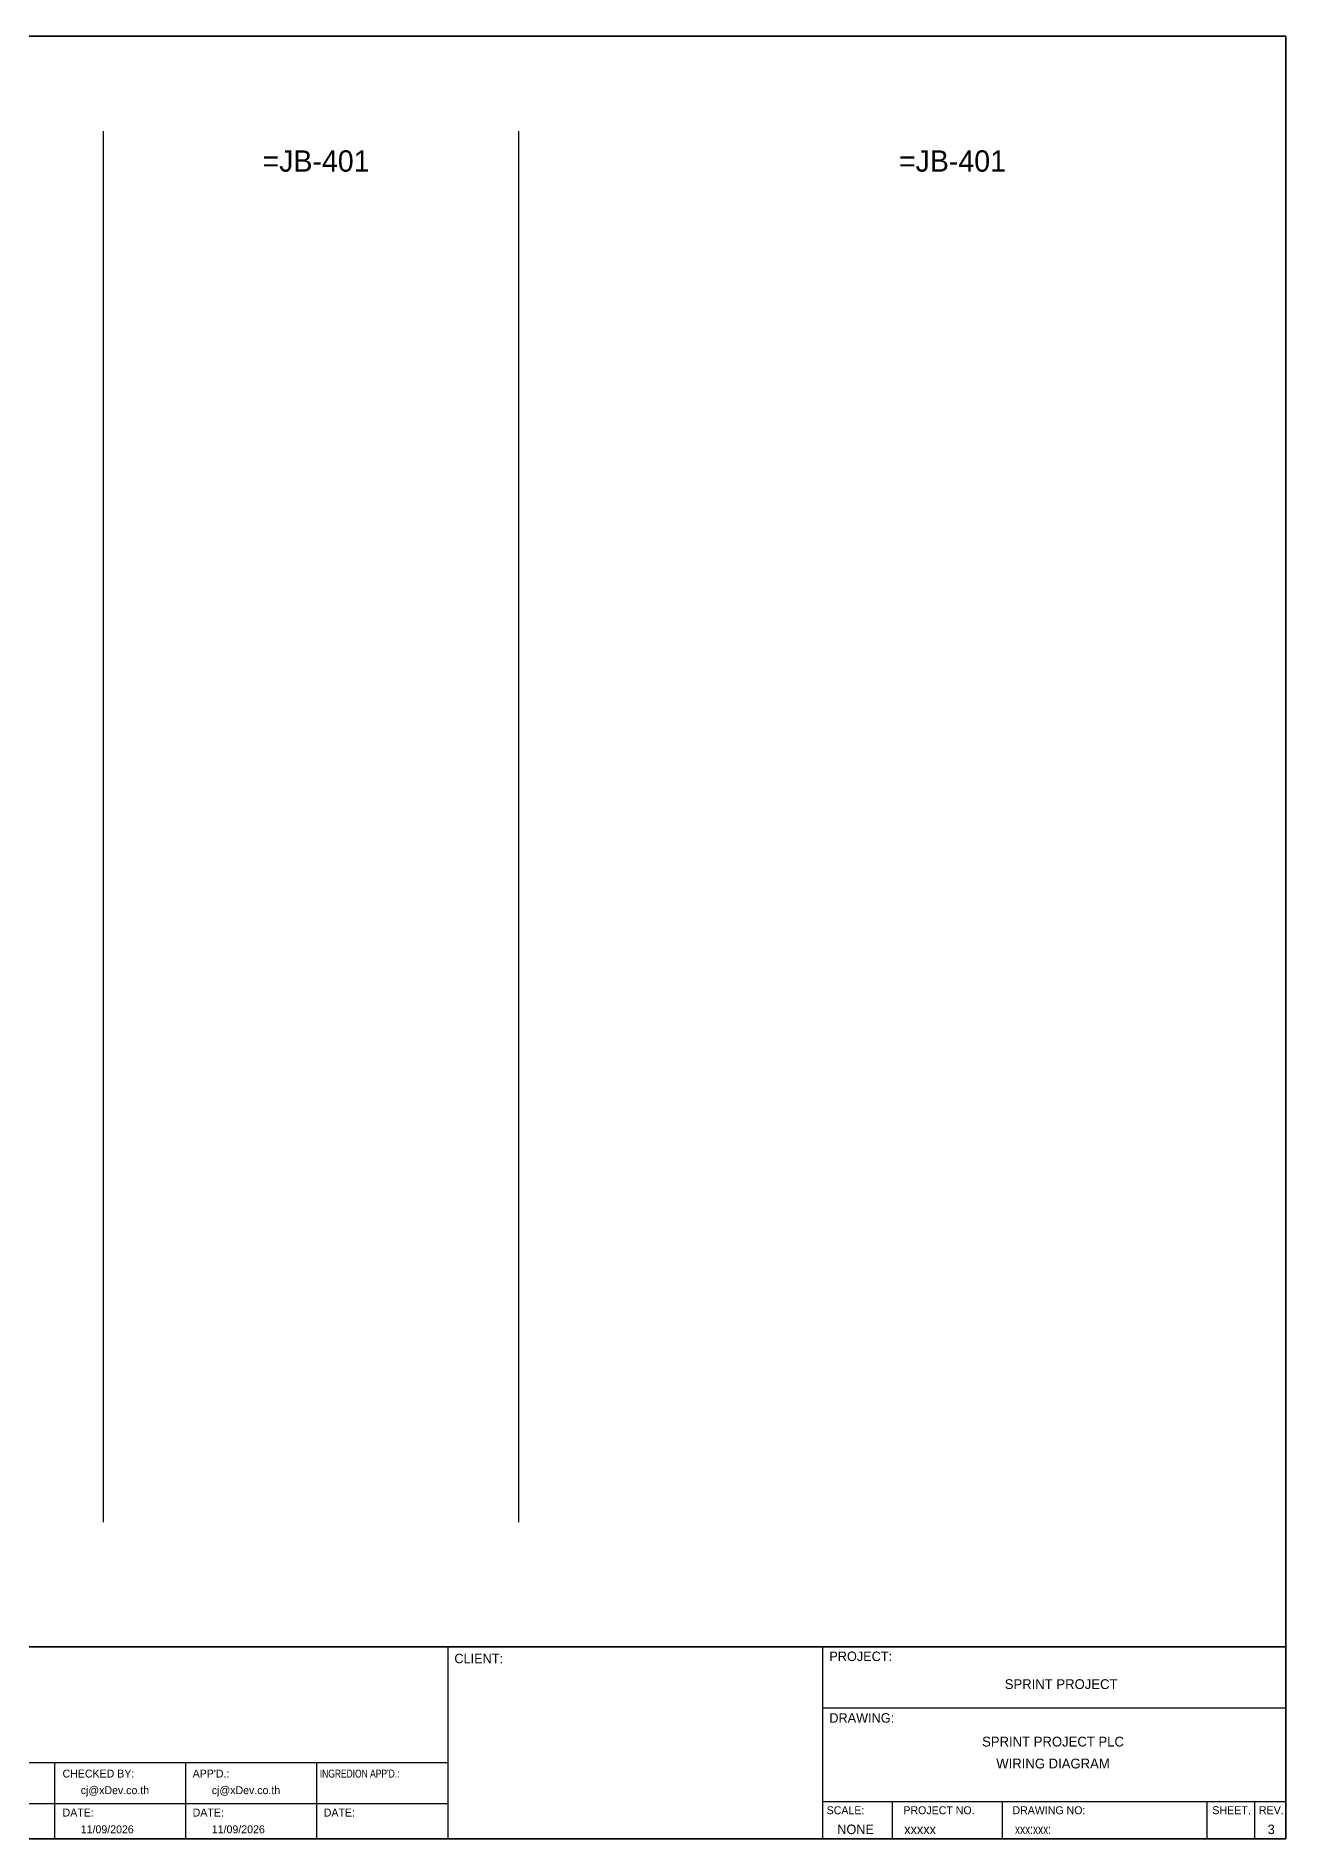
# Model space of a CAD drawing. Header units: metres. Extents: x 0 to 54213, y 0 to 2704.
# Drawn here: x 10404 to 12280, y 0 to 2704 of the extents above; entities that cross this region are included whole.
import ezdxf
from ezdxf.enums import TextEntityAlignment as Align

# ---------------------------------------------------------------- set-up
doc = ezdxf.new("R2010")
doc.units = ezdxf.units.M

msp = doc.modelspace()

# ---------------------------------------------------------------- linework, layer by layer
at = {"color": 4}
for p, q in [((11688.9, 56.1), (11688.9, 0)), ((11854.2, 56.1), (11854.2, 0))]:
    msp.add_line(p, q, dxfattribs=at)
at = {"color": 4, "ltscale": 0.5}
for p, q in [((12161.3, 56.1), (12161.3, 0)), ((12161.3, 56.1), (12161.3, 0)), ((12232.5, 56.1), (12232.5, 0)), ((12232.5, 56.1), (12232.5, 0))]:
    msp.add_line(p, q, dxfattribs=at)
at = {"layer": 'GT_1', "color": 4}
for p, q in [((11022.4, 0), (11022.4, 288.2)), ((11584.7, 0), (11584.7, 288.2)), ((11584.7, 0), (11584.7, 288.2)), ((11584.7, 0), (11584.7, 288.2)), ((11022.4, 114.3), (10235.4, 114.3)), ((10432.2, 0), (10432.2, 114.3)), ((10628.9, 0), (10628.9, 114.3)), ((10825.7, 0), (10825.7, 114.3)), ((11584.7, 56.1), (12279.9, 56.1)), ((11022.4, 52.9), (10235.4, 52.9))]:
    msp.add_line(p, q, dxfattribs=at)
at = {"layer": 'HELPPOINT', "color": 4, "lineweight": 35}
for p, q in [((8386.6, 2704.2), (12279.9, 2704.2)), ((8386.6, 2704.2), (12279.9, 2704.2)), ((12279.9, 2704.2), (12279.9, 0)), ((12279.9, 2704.2), (12279.9, 0)), ((12279.9, 0), (8386.6, 0)), ((12279.9, 0), (8386.6, 0))]:
    msp.add_line(p, q, dxfattribs=at)
at = {"layer": 'HELPPOINT', "color": 4}
for p, q in [((11584.7, 196.6), (12279.9, 196.6)), ((11584.7, 196.6), (12279.9, 196.6)), ((11584.7, 56.1), (12279.9, 56.1))]:
    msp.add_line(p, q, dxfattribs=at)
at = {"layer": 'MEMBER', "color": 4, "lineweight": 35}
msp.add_line((8386.6, 288.2), (12279.9, 288.2), dxfattribs=at)
msp.add_line((8386.6, 288.2), (12279.9, 288.2), dxfattribs=at)
at = {"layer": 'MEMBER', "color": 4}
for p, q in [((11584.7, 196.6), (12279.9, 196.6)), ((11584.7, 196.6), (12279.9, 196.6)), ((11584.7, 56.1), (12279.9, 56.1)), ((11584.7, 56.1), (12279.9, 56.1))]:
    msp.add_line(p, q, dxfattribs=at)
at = {"layer": 'x01001-FrameArea'}
for p, q in [((10504.8, 2561.5), (10504.8, 475)), ((11127.9, 2561.5), (11127.9, 475))]:
    msp.add_line(p, q, dxfattribs=at)

# ---------------------------------------------------------------- texts
at = {"color": 2}
for p in [(10824.3, 2516.8), (11779.4, 2516.8)]:
    msp.add_text('=JB-401', height=32, dxfattribs=at).set_placement(p, align=Align.MIDDLE_CENTER)
at = {"color": 4, "ltscale": 100}
for s, p in [('SPRINT PROJECT', (11942.5, 232.2)), ('SPRINT PROJECT PLC', (11930.3, 146)), ('WIRING DIAGRAM', (11930.3, 113.1))]:
    msp.add_text(s, height=14.693, dxfattribs=at).set_placement(p, align=Align.MIDDLE_CENTER)
at = {"layer": 'GT_1', "color": 4}
for s, p in [('CLIENT:', (11031.9, 263.5)), ('PROJECT:', (11594.6, 266.8)), ('DRAWING:', (11594.6, 174.4))]:
    msp.add_text(s, height=14.25, dxfattribs=at).set_placement(p)
at = {"layer": 'MEMBER', "color": 4, "ltscale": 0.8}
for s, height, p in [('CHECKED BY:', 11.875, (10443.9, 92.1)), ("APP'D.:", 11.88, (10639.1, 92.1)), ('cj@xDev.co.th', 11.875, (10471.2, 67.2)), ('cj@xDev.co.th', 11.875, (10667.9, 67.2)), ('DATE:', 11.88, (10443.9, 33.6)), ('DATE:', 11.88, (10639.1, 33.6)), ('DATE:', 11.88, (10835.9, 33.6)), ('SCALE:', 11.88, (11590.6, 37.1)), ('PROJECT NO.', 11.875, (11705.8, 37.1)), ('DRAWING NO:', 11.875, (11869.5, 37.1)), ('SHEET.', 12, (12169.3, 37.1)), ('REV.', 12, (12239.2, 37.1)), ('11/09/2026', 11.88, (10471.2, 8.5)), ('11/09/2026', 11.88, (10667.9, 8.5)), ('NONE', 14.23, (11606.6, 7.3)), ('xxxxx', 14.23, (11707, 7.3))]:
    msp.add_text(s, height=height, dxfattribs=at).set_placement(p)
at = {"layer": 'MEMBER', "color": 4, "ltscale": 0.8, "width": 0.8}
for s, height, p in [("INGREDION APP'D.:", 11.875, (10829.9, 92.1)), ('xxx:xxx:', 14.23, (11873.2, 7.3))]:
    msp.add_text(s, height=height, dxfattribs=at).set_placement(p)
at = {"layer": 'MEMBER', "color": 4, "ltscale": 0.8}
msp.add_text('3', height=14.2, dxfattribs=at).set_placement((12257.8, 7.3), align=Align.CENTER)

doc.saveas('drawing.dxf')
